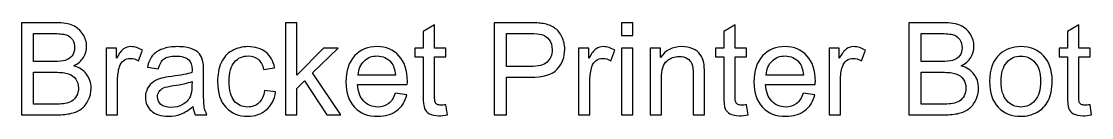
# Model space of a CAD drawing. Header units: centimetres. Extents: x -3.6 to 10.1, y -12.5 to 13.
# Drawn here: x -3.22 to 3.82, y 1.15 to 1.77 of the extents above; entities that cross this region are included whole.
import ezdxf

# ---------------------------------------------------------------- set-up
doc = ezdxf.new("R2010")
doc.units = ezdxf.units.CM
doc.header["$MEASUREMENT"] = 0
doc.layers.add('Visible', color=7, linetype='Continuous')

msp = doc.modelspace()

# ---------------------------------------------------------------- linework, layer by layer
at = {"layer": 'Visible', "color": 250}
for points, knots in [([(-3.21941, 1.16171), (-3.21941, 1.16171), (-3.21941, 1.76793), (-3.21941, 1.76793), (-3.21941, 1.76793), (-2.99194, 1.76793), (-2.99194, 1.76793), (-2.94566, 1.76793), (-2.90854, 1.76186), (-2.88046, 1.74958), (-2.85252, 1.7373), (-2.83065, 1.7184), (-2.81485, 1.69285), (-2.7989, 1.66745), (-2.791, 1.64078), (-2.791, 1.61284), (-2.791, 1.58702), (-2.79805, 1.56261), (-2.81202, 1.53975), (-2.82599, 1.51689), (-2.84716, 1.4984), (-2.87552, 1.48429), (-2.83883, 1.47357), (-2.81061, 1.45522), (-2.791, 1.42926), (-2.77124, 1.40343), (-2.76136, 1.37281), (-2.76136, 1.33754), (-2.76136, 1.30903), (-2.76743, 1.28264), (-2.77943, 1.25823), (-2.79142, 1.23382), (-2.80624, 1.21505), (-2.82388, 1.20179), (-2.84152, 1.18866), (-2.86367, 1.17864), (-2.8902, 1.17187), (-2.91687, 1.1651), (-2.94947, 1.16171), (-2.98813, 1.16171), (-2.98813, 1.16171), (-3.21941, 1.16171), (-3.21941, 1.16171)], [0, 0, 0, 0, 0.0714286, 0.0714286, 0.0714286, 0.1428571, 0.1428571, 0.1428571, 0.2142857, 0.2142857, 0.2142857, 0.2857143, 0.2857143, 0.2857143, 0.3571429, 0.3571429, 0.3571429, 0.4285714, 0.4285714, 0.4285714, 0.5, 0.5, 0.5, 0.5714286, 0.5714286, 0.5714286, 0.6428571, 0.6428571, 0.6428571, 0.7142857, 0.7142857, 0.7142857, 0.7857143, 0.7857143, 0.7857143, 0.8571429, 0.8571429, 0.8571429, 0.9285714, 0.9285714, 0.9285714, 1, 1, 1, 1]), ([(-1.48416, 1.16171), (-1.48416, 1.16171), (-1.48416, 1.76793), (-1.48416, 1.76793), (-1.48416, 1.76793), (-1.40965, 1.76793), (-1.40965, 1.76793), (-1.40965, 1.76793), (-1.40965, 1.42263), (-1.40965, 1.42263), (-1.40965, 1.42263), (-1.23354, 1.60113), (-1.23354, 1.60113), (-1.23354, 1.60113), (-1.13731, 1.60113), (-1.13731, 1.60113), (-1.13731, 1.60113), (-1.30495, 1.43787), (-1.30495, 1.43787), (-1.30495, 1.43787), (-1.12037, 1.16171), (-1.12037, 1.16171), (-1.12037, 1.16171), (-1.21209, 1.16171), (-1.21209, 1.16171), (-1.21209, 1.16171), (-1.358, 1.38622), (-1.358, 1.38622), (-1.358, 1.38622), (-1.40965, 1.33598), (-1.40965, 1.33598), (-1.40965, 1.33598), (-1.40965, 1.16171), (-1.40965, 1.16171), (-1.40965, 1.16171), (-1.48416, 1.16171), (-1.48416, 1.16171)], [0, 0, 0, 0, 0.0833333, 0.0833333, 0.0833333, 0.1666667, 0.1666667, 0.1666667, 0.25, 0.25, 0.25, 0.3333333, 0.3333333, 0.3333333, 0.4166667, 0.4166667, 0.4166667, 0.5, 0.5, 0.5, 0.5833333, 0.5833333, 0.5833333, 0.6666667, 0.6666667, 0.6666667, 0.75, 0.75, 0.75, 0.8333333, 0.8333333, 0.8333333, 0.9166667, 0.9166667, 0.9166667, 1, 1, 1, 1]), ([(-0.11044, 1.16171), (-0.11044, 1.16171), (-0.11044, 1.76793), (-0.11044, 1.76793), (-0.11044, 1.76793), (0.11845, 1.76793), (0.11845, 1.76793), (0.15866, 1.76793), (0.18943, 1.76595), (0.21073, 1.76214), (0.24051, 1.7572), (0.26549, 1.74775), (0.28566, 1.73392), (0.30584, 1.71995), (0.32207, 1.70047), (0.33435, 1.6755), (0.34662, 1.65052), (0.35269, 1.623), (0.35269, 1.59295), (0.35269, 1.54158), (0.33632, 1.49798), (0.30344, 1.46242), (0.27071, 1.42672), (0.2113, 1.40894), (0.1255, 1.40894), (0.1255, 1.40894), (-0.03, 1.40894), (-0.03, 1.40894), (-0.03, 1.40894), (-0.03, 1.16171), (-0.03, 1.16171), (-0.03, 1.16171), (-0.11044, 1.16171), (-0.11044, 1.16171)], [0, 0, 0, 0, 0.0909091, 0.0909091, 0.0909091, 0.1818182, 0.1818182, 0.1818182, 0.2727273, 0.2727273, 0.2727273, 0.3636364, 0.3636364, 0.3636364, 0.4545455, 0.4545455, 0.4545455, 0.5454545, 0.5454545, 0.5454545, 0.6363636, 0.6363636, 0.6363636, 0.7272727, 0.7272727, 0.7272727, 0.8181818, 0.8181818, 0.8181818, 0.9090909, 0.9090909, 0.9090909, 1, 1, 1, 1]), ([(0.72692, 1.68326), (0.72692, 1.68326), (0.72692, 1.76793), (0.72692, 1.76793), (0.72692, 1.76793), (0.80143, 1.76793), (0.80143, 1.76793), (0.80143, 1.76793), (0.80143, 1.68326), (0.80143, 1.68326), (0.80143, 1.68326), (0.72692, 1.68326), (0.72692, 1.68326)], [0, 0, 0, 0, 0.25, 0.25, 0.25, 0.5, 0.5, 0.5, 0.75, 0.75, 0.75, 1, 1, 1, 1]), ([(2.61513, 1.16171), (2.61513, 1.16171), (2.61513, 1.76793), (2.61513, 1.76793), (2.61513, 1.76793), (2.8426, 1.76793), (2.8426, 1.76793), (2.88888, 1.76793), (2.926, 1.76186), (2.95408, 1.74958), (2.98202, 1.7373), (3.00389, 1.7184), (3.01969, 1.69285), (3.03564, 1.66745), (3.04354, 1.64078), (3.04354, 1.61284), (3.04354, 1.58702), (3.03649, 1.56261), (3.02252, 1.53975), (3.00855, 1.51689), (2.98738, 1.4984), (2.95902, 1.48429), (2.99571, 1.47357), (3.02393, 1.45522), (3.04354, 1.42926), (3.0633, 1.40343), (3.07318, 1.37281), (3.07318, 1.33754), (3.07318, 1.30903), (3.06711, 1.28264), (3.05511, 1.25823), (3.04312, 1.23382), (3.0283, 1.21505), (3.01066, 1.20179), (2.99302, 1.18866), (2.97087, 1.17864), (2.94434, 1.17187), (2.91767, 1.1651), (2.88507, 1.16171), (2.84641, 1.16171), (2.84641, 1.16171), (2.61513, 1.16171), (2.61513, 1.16171)], [0, 0, 0, 0, 0.0714286, 0.0714286, 0.0714286, 0.1428571, 0.1428571, 0.1428571, 0.2142857, 0.2142857, 0.2142857, 0.2857143, 0.2857143, 0.2857143, 0.3571429, 0.3571429, 0.3571429, 0.4285714, 0.4285714, 0.4285714, 0.5, 0.5, 0.5, 0.5714286, 0.5714286, 0.5714286, 0.6428571, 0.6428571, 0.6428571, 0.7142857, 0.7142857, 0.7142857, 0.7857143, 0.7857143, 0.7857143, 0.8571429, 0.8571429, 0.8571429, 0.9285714, 0.9285714, 0.9285714, 1, 1, 1, 1]), ([(-3.13898, 1.51308), (-3.13898, 1.51308), (-3.00789, 1.51308), (-3.00789, 1.51308), (-2.97233, 1.51308), (-2.94679, 1.51548), (-2.9314, 1.52013), (-2.91094, 1.5262), (-2.89556, 1.53636), (-2.88526, 1.55047), (-2.87496, 1.56458), (-2.86974, 1.58222), (-2.86974, 1.60353), (-2.86974, 1.62371), (-2.87454, 1.64149), (-2.88427, 1.65673), (-2.89387, 1.67211), (-2.9077, 1.68269), (-2.92562, 1.68834), (-2.94354, 1.69398), (-2.9743, 1.69681), (-3.01776, 1.69681), (-3.01776, 1.69681), (-3.13898, 1.69681), (-3.13898, 1.69681), (-3.13898, 1.69681), (-3.13898, 1.51308), (-3.13898, 1.51308)], [0, 0, 0, 0, 0.1111111, 0.1111111, 0.1111111, 0.2222222, 0.2222222, 0.2222222, 0.3333333, 0.3333333, 0.3333333, 0.4444444, 0.4444444, 0.4444444, 0.5555556, 0.5555556, 0.5555556, 0.6666667, 0.6666667, 0.6666667, 0.7777778, 0.7777778, 0.7777778, 0.8888889, 0.8888889, 0.8888889, 1, 1, 1, 1]), ([(-0.4285, 1.22817), (-0.4285, 1.22817), (-0.41834, 1.16242), (-0.41834, 1.16242), (-0.43922, 1.15804), (-0.45799, 1.15578), (-0.47436, 1.15578), (-0.50131, 1.15578), (-0.52219, 1.16002), (-0.53715, 1.16862), (-0.55197, 1.17723), (-0.56241, 1.18838), (-0.56848, 1.20235), (-0.57455, 1.21632), (-0.57751, 1.24567), (-0.57751, 1.2904), (-0.57751, 1.2904), (-0.57751, 1.54356), (-0.57751, 1.54356), (-0.57751, 1.54356), (-0.63254, 1.54356), (-0.63254, 1.54356), (-0.63254, 1.54356), (-0.63254, 1.60113), (-0.63254, 1.60113), (-0.63254, 1.60113), (-0.57751, 1.60113), (-0.57751, 1.60113), (-0.57751, 1.60113), (-0.57751, 1.70979), (-0.57751, 1.70979), (-0.57751, 1.70979), (-0.503, 1.75452), (-0.503, 1.75452), (-0.503, 1.75452), (-0.503, 1.60113), (-0.503, 1.60113), (-0.503, 1.60113), (-0.4285, 1.60113), (-0.4285, 1.60113), (-0.4285, 1.60113), (-0.4285, 1.54356), (-0.4285, 1.54356), (-0.4285, 1.54356), (-0.503, 1.54356), (-0.503, 1.54356), (-0.503, 1.54356), (-0.503, 1.28617), (-0.503, 1.28617), (-0.503, 1.26486), (-0.50173, 1.25117), (-0.49905, 1.24511), (-0.49651, 1.23904), (-0.49228, 1.23424), (-0.48635, 1.23057), (-0.48042, 1.22704), (-0.47196, 1.22521), (-0.46095, 1.22521), (-0.45277, 1.22521), (-0.4419, 1.2262), (-0.4285, 1.22817)], [0, 0, 0, 0, 0.05, 0.05, 0.05, 0.1, 0.1, 0.1, 0.15, 0.15, 0.15, 0.2, 0.2, 0.2, 0.25, 0.25, 0.25, 0.3, 0.3, 0.3, 0.35, 0.35, 0.35, 0.4, 0.4, 0.4, 0.45, 0.45, 0.45, 0.5, 0.5, 0.5, 0.55, 0.55, 0.55, 0.6, 0.6, 0.6, 0.65, 0.65, 0.65, 0.7, 0.7, 0.7, 0.75, 0.75, 0.75, 0.8, 0.8, 0.8, 0.85, 0.85, 0.85, 0.9, 0.9, 0.9, 0.95, 0.95, 0.95, 1, 1, 1, 1]), ([(-0.03, 1.48006), (-0.03, 1.48006), (0.12663, 1.48006), (0.12663, 1.48006), (0.17856, 1.48006), (0.21525, 1.48965), (0.23712, 1.50899), (0.25885, 1.52832), (0.26972, 1.55541), (0.26972, 1.59055), (0.26972, 1.61581), (0.26337, 1.63754), (0.25053, 1.6556), (0.23769, 1.67366), (0.22075, 1.68566), (0.19987, 1.69144), (0.18632, 1.69497), (0.16134, 1.69681), (0.12508, 1.69681), (0.12508, 1.69681), (-0.03, 1.69681), (-0.03, 1.69681), (-0.03, 1.69681), (-0.03, 1.48006), (-0.03, 1.48006)], [0, 0, 0, 0, 0.125, 0.125, 0.125, 0.25, 0.25, 0.25, 0.375, 0.375, 0.375, 0.5, 0.5, 0.5, 0.625, 0.625, 0.625, 0.75, 0.75, 0.75, 0.875, 0.875, 0.875, 1, 1, 1, 1]), ([(1.54762, 1.22817), (1.54762, 1.22817), (1.55778, 1.16242), (1.55778, 1.16242), (1.5369, 1.15804), (1.51813, 1.15578), (1.50176, 1.15578), (1.47481, 1.15578), (1.45393, 1.16002), (1.43897, 1.16862), (1.42415, 1.17723), (1.41371, 1.18838), (1.40764, 1.20235), (1.40157, 1.21632), (1.39861, 1.24567), (1.39861, 1.2904), (1.39861, 1.2904), (1.39861, 1.54356), (1.39861, 1.54356), (1.39861, 1.54356), (1.34358, 1.54356), (1.34358, 1.54356), (1.34358, 1.54356), (1.34358, 1.60113), (1.34358, 1.60113), (1.34358, 1.60113), (1.39861, 1.60113), (1.39861, 1.60113), (1.39861, 1.60113), (1.39861, 1.70979), (1.39861, 1.70979), (1.39861, 1.70979), (1.47312, 1.75452), (1.47312, 1.75452), (1.47312, 1.75452), (1.47312, 1.60113), (1.47312, 1.60113), (1.47312, 1.60113), (1.54762, 1.60113), (1.54762, 1.60113), (1.54762, 1.60113), (1.54762, 1.54356), (1.54762, 1.54356), (1.54762, 1.54356), (1.47312, 1.54356), (1.47312, 1.54356), (1.47312, 1.54356), (1.47312, 1.28617), (1.47312, 1.28617), (1.47312, 1.26486), (1.47439, 1.25117), (1.47707, 1.24511), (1.47961, 1.23904), (1.48384, 1.23424), (1.48977, 1.23057), (1.4957, 1.22704), (1.50416, 1.22521), (1.51517, 1.22521), (1.52335, 1.22521), (1.53422, 1.2262), (1.54762, 1.22817)], [0, 0, 0, 0, 0.05, 0.05, 0.05, 0.1, 0.1, 0.1, 0.15, 0.15, 0.15, 0.2, 0.2, 0.2, 0.25, 0.25, 0.25, 0.3, 0.3, 0.3, 0.35, 0.35, 0.35, 0.4, 0.4, 0.4, 0.45, 0.45, 0.45, 0.5, 0.5, 0.5, 0.55, 0.55, 0.55, 0.6, 0.6, 0.6, 0.65, 0.65, 0.65, 0.7, 0.7, 0.7, 0.75, 0.75, 0.75, 0.8, 0.8, 0.8, 0.85, 0.85, 0.85, 0.9, 0.9, 0.9, 0.95, 0.95, 0.95, 1, 1, 1, 1]), ([(2.69556, 1.51308), (2.69556, 1.51308), (2.82665, 1.51308), (2.82665, 1.51308), (2.86221, 1.51308), (2.88775, 1.51548), (2.90314, 1.52013), (2.9236, 1.5262), (2.93898, 1.53636), (2.94928, 1.55047), (2.95958, 1.56458), (2.9648, 1.58222), (2.9648, 1.60353), (2.9648, 1.62371), (2.96, 1.64149), (2.95027, 1.65673), (2.94067, 1.67211), (2.92684, 1.68269), (2.90892, 1.68834), (2.891, 1.69398), (2.86024, 1.69681), (2.81678, 1.69681), (2.81678, 1.69681), (2.69556, 1.69681), (2.69556, 1.69681), (2.69556, 1.69681), (2.69556, 1.51308), (2.69556, 1.51308)], [0, 0, 0, 0, 0.1111111, 0.1111111, 0.1111111, 0.2222222, 0.2222222, 0.2222222, 0.3333333, 0.3333333, 0.3333333, 0.4444444, 0.4444444, 0.4444444, 0.5555556, 0.5555556, 0.5555556, 0.6666667, 0.6666667, 0.6666667, 0.7777778, 0.7777778, 0.7777778, 0.8888889, 0.8888889, 0.8888889, 1, 1, 1, 1]), ([(3.80653, 1.22817), (3.80653, 1.22817), (3.81669, 1.16242), (3.81669, 1.16242), (3.79581, 1.15804), (3.77704, 1.15578), (3.76067, 1.15578), (3.73372, 1.15578), (3.71284, 1.16002), (3.69788, 1.16862), (3.68306, 1.17723), (3.67262, 1.18838), (3.66655, 1.20235), (3.66048, 1.21632), (3.65752, 1.24567), (3.65752, 1.2904), (3.65752, 1.2904), (3.65752, 1.54356), (3.65752, 1.54356), (3.65752, 1.54356), (3.60249, 1.54356), (3.60249, 1.54356), (3.60249, 1.54356), (3.60249, 1.60113), (3.60249, 1.60113), (3.60249, 1.60113), (3.65752, 1.60113), (3.65752, 1.60113), (3.65752, 1.60113), (3.65752, 1.70979), (3.65752, 1.70979), (3.65752, 1.70979), (3.73203, 1.75452), (3.73203, 1.75452), (3.73203, 1.75452), (3.73203, 1.60113), (3.73203, 1.60113), (3.73203, 1.60113), (3.80653, 1.60113), (3.80653, 1.60113), (3.80653, 1.60113), (3.80653, 1.54356), (3.80653, 1.54356), (3.80653, 1.54356), (3.73203, 1.54356), (3.73203, 1.54356), (3.73203, 1.54356), (3.73203, 1.28617), (3.73203, 1.28617), (3.73203, 1.26486), (3.7333, 1.25117), (3.73598, 1.24511), (3.73852, 1.23904), (3.74275, 1.23424), (3.74868, 1.23057), (3.75461, 1.22704), (3.76307, 1.22521), (3.77408, 1.22521), (3.78226, 1.22521), (3.79313, 1.2262), (3.80653, 1.22817)], [0, 0, 0, 0, 0.05, 0.05, 0.05, 0.1, 0.1, 0.1, 0.15, 0.15, 0.15, 0.2, 0.2, 0.2, 0.25, 0.25, 0.25, 0.3, 0.3, 0.3, 0.35, 0.35, 0.35, 0.4, 0.4, 0.4, 0.45, 0.45, 0.45, 0.5, 0.5, 0.5, 0.55, 0.55, 0.55, 0.6, 0.6, 0.6, 0.65, 0.65, 0.65, 0.7, 0.7, 0.7, 0.75, 0.75, 0.75, 0.8, 0.8, 0.8, 0.85, 0.85, 0.85, 0.9, 0.9, 0.9, 0.95, 0.95, 0.95, 1, 1, 1, 1]), ([(-2.66146, 1.16171), (-2.66146, 1.16171), (-2.66146, 1.60113), (-2.66146, 1.60113), (-2.66146, 1.60113), (-2.59457, 1.60113), (-2.59457, 1.60113), (-2.59457, 1.60113), (-2.59457, 1.53382), (-2.59457, 1.53382), (-2.5775, 1.56501), (-2.56169, 1.58561), (-2.54716, 1.59549), (-2.53262, 1.60551), (-2.51668, 1.61045), (-2.49932, 1.61045), (-2.4742, 1.61045), (-2.44866, 1.60254), (-2.4227, 1.58688), (-2.4227, 1.58688), (-2.44922, 1.51816), (-2.44922, 1.51816), (-2.46729, 1.52832), (-2.48535, 1.5334), (-2.50341, 1.5334), (-2.51964, 1.5334), (-2.53417, 1.52846), (-2.54701, 1.51872), (-2.55986, 1.50899), (-2.56903, 1.49544), (-2.57453, 1.47808), (-2.58286, 1.45169), (-2.58695, 1.42277), (-2.58695, 1.3913), (-2.58695, 1.3913), (-2.58695, 1.16171), (-2.58695, 1.16171), (-2.58695, 1.16171), (-2.66146, 1.16171), (-2.66146, 1.16171)], [0, 0, 0, 0, 0.0769231, 0.0769231, 0.0769231, 0.1538462, 0.1538462, 0.1538462, 0.2307692, 0.2307692, 0.2307692, 0.3076923, 0.3076923, 0.3076923, 0.3846154, 0.3846154, 0.3846154, 0.4615385, 0.4615385, 0.4615385, 0.5384615, 0.5384615, 0.5384615, 0.6153846, 0.6153846, 0.6153846, 0.6923077, 0.6923077, 0.6923077, 0.7692308, 0.7692308, 0.7692308, 0.8461538, 0.8461538, 0.8461538, 0.9230769, 0.9230769, 0.9230769, 1, 1, 1, 1]), ([(-2.09165, 1.21674), (-2.11931, 1.19318), (-2.14598, 1.17667), (-2.17152, 1.16693), (-2.19706, 1.15719), (-2.22443, 1.1524), (-2.25379, 1.1524), (-2.30205, 1.1524), (-2.33916, 1.16411), (-2.36512, 1.18767), (-2.39109, 1.2111), (-2.40407, 1.24116), (-2.40407, 1.2777), (-2.40407, 1.29915), (-2.39913, 1.31877), (-2.38939, 1.33655), (-2.37952, 1.35433), (-2.36668, 1.36844), (-2.35087, 1.37916), (-2.33493, 1.38989), (-2.31715, 1.39807), (-2.29725, 1.40358), (-2.28257, 1.40739), (-2.26042, 1.41105), (-2.23093, 1.41472), (-2.17081, 1.42178), (-2.12636, 1.43039), (-2.098, 1.44026), (-2.09772, 1.45042), (-2.09758, 1.45692), (-2.09758, 1.4596), (-2.09758, 1.48979), (-2.10463, 1.5111), (-2.11874, 1.52352), (-2.13779, 1.54031), (-2.16616, 1.54864), (-2.20369, 1.54864), (-2.23883, 1.54864), (-2.26479, 1.54243), (-2.28144, 1.53015), (-2.29824, 1.51788), (-2.31051, 1.49614), (-2.31856, 1.46482), (-2.31856, 1.46482), (-2.39137, 1.47498), (-2.39137, 1.47498), (-2.38474, 1.50616), (-2.37387, 1.53142), (-2.35863, 1.55061), (-2.34339, 1.5698), (-2.32138, 1.58448), (-2.29259, 1.59492), (-2.26395, 1.60522), (-2.2305, 1.61045), (-2.19268, 1.61045), (-2.15515, 1.61045), (-2.12453, 1.60607), (-2.10096, 1.59718), (-2.07754, 1.58829), (-2.06018, 1.57728), (-2.04917, 1.56388), (-2.03817, 1.55047), (-2.03041, 1.53354), (-2.02589, 1.51308), (-2.02349, 1.50038), (-2.02222, 1.47752), (-2.02222, 1.44464), (-2.02222, 1.44464), (-2.02222, 1.34586), (-2.02222, 1.34586), (-2.02222, 1.27686), (-2.02067, 1.23325), (-2.01757, 1.21477), (-2.0146, 1.19628), (-2.00839, 1.17864), (-1.99936, 1.16171), (-1.99936, 1.16171), (-2.07726, 1.16171), (-2.07726, 1.16171), (-2.08473, 1.17737), (-2.08953, 1.19572), (-2.09165, 1.21674)], [0, 0, 0, 0, 0.037037, 0.037037, 0.037037, 0.0740741, 0.0740741, 0.0740741, 0.1111111, 0.1111111, 0.1111111, 0.1481481, 0.1481481, 0.1481481, 0.1851852, 0.1851852, 0.1851852, 0.2222222, 0.2222222, 0.2222222, 0.2592593, 0.2592593, 0.2592593, 0.2962963, 0.2962963, 0.2962963, 0.3333333, 0.3333333, 0.3333333, 0.3703704, 0.3703704, 0.3703704, 0.4074074, 0.4074074, 0.4074074, 0.4444444, 0.4444444, 0.4444444, 0.4814815, 0.4814815, 0.4814815, 0.5185185, 0.5185185, 0.5185185, 0.5555556, 0.5555556, 0.5555556, 0.5925926, 0.5925926, 0.5925926, 0.6296296, 0.6296296, 0.6296296, 0.6666667, 0.6666667, 0.6666667, 0.7037037, 0.7037037, 0.7037037, 0.7407407, 0.7407407, 0.7407407, 0.7777778, 0.7777778, 0.7777778, 0.8148148, 0.8148148, 0.8148148, 0.8518519, 0.8518519, 0.8518519, 0.8888889, 0.8888889, 0.8888889, 0.9259259, 0.9259259, 0.9259259, 0.962963, 0.962963, 0.962963, 1, 1, 1, 1]), ([(-1.62076, 1.32258), (-1.62076, 1.32258), (-1.54795, 1.31242), (-1.54795, 1.31242), (-1.55599, 1.26232), (-1.57631, 1.22323), (-1.60919, 1.19487), (-1.64207, 1.16651), (-1.68257, 1.1524), (-1.7304, 1.1524), (-1.79037, 1.1524), (-1.83864, 1.17201), (-1.87504, 1.21124), (-1.91159, 1.25047), (-1.92979, 1.30663), (-1.92979, 1.37973), (-1.92979, 1.42714), (-1.92189, 1.46849), (-1.90623, 1.50405), (-1.89056, 1.53947), (-1.86672, 1.56614), (-1.83454, 1.58377), (-1.80251, 1.60156), (-1.76766, 1.61045), (-1.72984, 1.61045), (-1.68228, 1.61045), (-1.6432, 1.59845), (-1.613, 1.57432), (-1.58266, 1.55019), (-1.56319, 1.5159), (-1.55472, 1.47159), (-1.55472, 1.47159), (-1.62669, 1.46058), (-1.62669, 1.46058), (-1.6336, 1.49008), (-1.64574, 1.51223), (-1.66337, 1.52719), (-1.68087, 1.54201), (-1.70204, 1.54948), (-1.72687, 1.54948), (-1.76441, 1.54948), (-1.79489, 1.53608), (-1.81846, 1.50927), (-1.84188, 1.48232), (-1.85359, 1.43998), (-1.85359, 1.38184), (-1.85359, 1.32286), (-1.8423, 1.2801), (-1.81973, 1.25343), (-1.79701, 1.22676), (-1.76751, 1.21336), (-1.73125, 1.21336), (-1.7019, 1.21336), (-1.67749, 1.22225), (-1.65801, 1.24017), (-1.6384, 1.25795), (-1.62598, 1.28546), (-1.62076, 1.32258)], [0, 0, 0, 0, 0.0526316, 0.0526316, 0.0526316, 0.1052632, 0.1052632, 0.1052632, 0.1578947, 0.1578947, 0.1578947, 0.2105263, 0.2105263, 0.2105263, 0.2631579, 0.2631579, 0.2631579, 0.3157895, 0.3157895, 0.3157895, 0.3684211, 0.3684211, 0.3684211, 0.4210526, 0.4210526, 0.4210526, 0.4736842, 0.4736842, 0.4736842, 0.5263158, 0.5263158, 0.5263158, 0.5789474, 0.5789474, 0.5789474, 0.6315789, 0.6315789, 0.6315789, 0.6842105, 0.6842105, 0.6842105, 0.7368421, 0.7368421, 0.7368421, 0.7894737, 0.7894737, 0.7894737, 0.8421053, 0.8421053, 0.8421053, 0.8947368, 0.8947368, 0.8947368, 0.9473684, 0.9473684, 0.9473684, 1, 1, 1, 1]), ([(-0.76138, 1.30395), (-0.76138, 1.30395), (-0.68433, 1.29379), (-0.68433, 1.29379), (-0.69633, 1.24906), (-0.71876, 1.2142), (-0.7515, 1.18951), (-0.78424, 1.16481), (-0.82601, 1.1524), (-0.87695, 1.1524), (-0.94101, 1.1524), (-0.99181, 1.17215), (-1.02935, 1.21166), (-1.06689, 1.25103), (-1.08565, 1.30649), (-1.08565, 1.37775), (-1.08565, 1.45141), (-1.06674, 1.5087), (-1.02879, 1.54934), (-0.99083, 1.59013), (-0.94158, 1.61045), (-0.88104, 1.61045), (-0.82248, 1.61045), (-0.77464, 1.59055), (-0.73753, 1.55061), (-0.70042, 1.51068), (-0.68179, 1.45452), (-0.68179, 1.38213), (-0.68179, 1.37775), (-0.68193, 1.37112), (-0.68221, 1.36237), (-0.68221, 1.36237), (-1.00945, 1.36237), (-1.00945, 1.36237), (-1.00663, 1.31425), (-0.99308, 1.27728), (-0.96853, 1.25174), (-0.94412, 1.2262), (-0.9135, 1.21336), (-0.87695, 1.21336), (-0.84971, 1.21336), (-0.82643, 1.22055), (-0.80724, 1.23495), (-0.78791, 1.24934), (-0.77267, 1.27234), (-0.76138, 1.30395)], [0, 0, 0, 0, 0.0666667, 0.0666667, 0.0666667, 0.1333333, 0.1333333, 0.1333333, 0.2, 0.2, 0.2, 0.2666667, 0.2666667, 0.2666667, 0.3333333, 0.3333333, 0.3333333, 0.4, 0.4, 0.4, 0.4666667, 0.4666667, 0.4666667, 0.5333333, 0.5333333, 0.5333333, 0.6, 0.6, 0.6, 0.6666667, 0.6666667, 0.6666667, 0.7333333, 0.7333333, 0.7333333, 0.8, 0.8, 0.8, 0.8666667, 0.8666667, 0.8666667, 0.9333333, 0.9333333, 0.9333333, 1, 1, 1, 1]), ([(-1.00522, 1.42333), (-1.00522, 1.42333), (-0.76053, 1.42333), (-0.76053, 1.42333), (-0.76378, 1.4603), (-0.77323, 1.48796), (-0.78861, 1.50645), (-0.81218, 1.53509), (-0.84294, 1.54948), (-0.88062, 1.54948), (-0.91477, 1.54948), (-0.94341, 1.53805), (-0.9667, 1.51519), (-0.98984, 1.49233), (-1.00268, 1.46171), (-1.00522, 1.42333)], [0, 0, 0, 0, 0.2, 0.2, 0.2, 0.4, 0.4, 0.4, 0.6, 0.6, 0.6, 0.8, 0.8, 0.8, 1, 1, 1, 1]), ([(0.44413, 1.16171), (0.44413, 1.16171), (0.44413, 1.60113), (0.44413, 1.60113), (0.44413, 1.60113), (0.51102, 1.60113), (0.51102, 1.60113), (0.51102, 1.60113), (0.51102, 1.53382), (0.51102, 1.53382), (0.52809, 1.56501), (0.5439, 1.58561), (0.55843, 1.59549), (0.57297, 1.60551), (0.58891, 1.61045), (0.60627, 1.61045), (0.63139, 1.61045), (0.65693, 1.60254), (0.68289, 1.58688), (0.68289, 1.58688), (0.65637, 1.51816), (0.65637, 1.51816), (0.6383, 1.52832), (0.62024, 1.5334), (0.60218, 1.5334), (0.58595, 1.5334), (0.57142, 1.52846), (0.55858, 1.51872), (0.54573, 1.50899), (0.53656, 1.49544), (0.53106, 1.47808), (0.52273, 1.45169), (0.51864, 1.42277), (0.51864, 1.3913), (0.51864, 1.3913), (0.51864, 1.16171), (0.51864, 1.16171), (0.51864, 1.16171), (0.44413, 1.16171), (0.44413, 1.16171)], [0, 0, 0, 0, 0.0769231, 0.0769231, 0.0769231, 0.1538462, 0.1538462, 0.1538462, 0.2307692, 0.2307692, 0.2307692, 0.3076923, 0.3076923, 0.3076923, 0.3846154, 0.3846154, 0.3846154, 0.4615385, 0.4615385, 0.4615385, 0.5384615, 0.5384615, 0.5384615, 0.6153846, 0.6153846, 0.6153846, 0.6923077, 0.6923077, 0.6923077, 0.7692308, 0.7692308, 0.7692308, 0.8461538, 0.8461538, 0.8461538, 0.9230769, 0.9230769, 0.9230769, 1, 1, 1, 1]), ([(0.72692, 1.16171), (0.72692, 1.16171), (0.72692, 1.60113), (0.72692, 1.60113), (0.72692, 1.60113), (0.80143, 1.60113), (0.80143, 1.60113), (0.80143, 1.60113), (0.80143, 1.16171), (0.80143, 1.16171), (0.80143, 1.16171), (0.72692, 1.16171), (0.72692, 1.16171)], [0, 0, 0, 0, 0.25, 0.25, 0.25, 0.5, 0.5, 0.5, 0.75, 0.75, 0.75, 1, 1, 1, 1]), ([(0.91502, 1.16171), (0.91502, 1.16171), (0.91502, 1.60113), (0.91502, 1.60113), (0.91502, 1.60113), (0.98191, 1.60113), (0.98191, 1.60113), (0.98191, 1.60113), (0.98191, 1.53876), (0.98191, 1.53876), (1.01408, 1.5866), (1.06065, 1.61045), (1.12147, 1.61045), (1.148, 1.61045), (1.17227, 1.60565), (1.19442, 1.59619), (1.21658, 1.58674), (1.23323, 1.57418), (1.24423, 1.5588), (1.25524, 1.54342), (1.263, 1.52507), (1.26738, 1.50391), (1.27006, 1.49008), (1.27147, 1.46595), (1.27147, 1.43152), (1.27147, 1.43152), (1.27147, 1.16171), (1.27147, 1.16171), (1.27147, 1.16171), (1.19696, 1.16171), (1.19696, 1.16171), (1.19696, 1.16171), (1.19696, 1.42869), (1.19696, 1.42869), (1.19696, 1.45903), (1.19414, 1.48175), (1.18835, 1.49671), (1.18257, 1.51167), (1.17227, 1.52366), (1.15759, 1.53269), (1.14292, 1.54158), (1.12556, 1.5461), (1.1058, 1.5461), (1.07419, 1.5461), (1.04696, 1.53608), (1.02396, 1.5159), (1.00096, 1.49586), (0.98953, 1.45762), (0.98953, 1.40146), (0.98953, 1.40146), (0.98953, 1.16171), (0.98953, 1.16171), (0.98953, 1.16171), (0.91502, 1.16171), (0.91502, 1.16171)], [0, 0, 0, 0, 0.0555556, 0.0555556, 0.0555556, 0.1111111, 0.1111111, 0.1111111, 0.1666667, 0.1666667, 0.1666667, 0.2222222, 0.2222222, 0.2222222, 0.2777778, 0.2777778, 0.2777778, 0.3333333, 0.3333333, 0.3333333, 0.3888889, 0.3888889, 0.3888889, 0.4444444, 0.4444444, 0.4444444, 0.5, 0.5, 0.5, 0.5555556, 0.5555556, 0.5555556, 0.6111111, 0.6111111, 0.6111111, 0.6666667, 0.6666667, 0.6666667, 0.7222222, 0.7222222, 0.7222222, 0.7777778, 0.7777778, 0.7777778, 0.8333333, 0.8333333, 0.8333333, 0.8888889, 0.8888889, 0.8888889, 0.9444444, 0.9444444, 0.9444444, 1, 1, 1, 1]), ([(1.92086, 1.30395), (1.92086, 1.30395), (1.99791, 1.29379), (1.99791, 1.29379), (1.98591, 1.24906), (1.96348, 1.2142), (1.93074, 1.18951), (1.898, 1.16481), (1.85623, 1.1524), (1.80529, 1.1524), (1.74123, 1.1524), (1.69043, 1.17215), (1.65289, 1.21166), (1.61535, 1.25103), (1.59659, 1.30649), (1.59659, 1.37775), (1.59659, 1.45141), (1.6155, 1.5087), (1.65345, 1.54934), (1.69141, 1.59013), (1.74066, 1.61045), (1.8012, 1.61045), (1.85976, 1.61045), (1.9076, 1.59055), (1.94471, 1.55061), (1.98182, 1.51068), (2.00045, 1.45452), (2.00045, 1.38213), (2.00045, 1.37775), (2.00031, 1.37112), (2.00003, 1.36237), (2.00003, 1.36237), (1.67279, 1.36237), (1.67279, 1.36237), (1.67561, 1.31425), (1.68916, 1.27728), (1.71371, 1.25174), (1.73812, 1.2262), (1.76874, 1.21336), (1.80529, 1.21336), (1.83253, 1.21336), (1.85581, 1.22055), (1.875, 1.23495), (1.89433, 1.24934), (1.90957, 1.27234), (1.92086, 1.30395)], [0, 0, 0, 0, 0.0666667, 0.0666667, 0.0666667, 0.1333333, 0.1333333, 0.1333333, 0.2, 0.2, 0.2, 0.2666667, 0.2666667, 0.2666667, 0.3333333, 0.3333333, 0.3333333, 0.4, 0.4, 0.4, 0.4666667, 0.4666667, 0.4666667, 0.5333333, 0.5333333, 0.5333333, 0.6, 0.6, 0.6, 0.6666667, 0.6666667, 0.6666667, 0.7333333, 0.7333333, 0.7333333, 0.8, 0.8, 0.8, 0.8666667, 0.8666667, 0.8666667, 0.9333333, 0.9333333, 0.9333333, 1, 1, 1, 1]), ([(1.67702, 1.42333), (1.67702, 1.42333), (1.92171, 1.42333), (1.92171, 1.42333), (1.91846, 1.4603), (1.90901, 1.48796), (1.89363, 1.50645), (1.87006, 1.53509), (1.8393, 1.54948), (1.80162, 1.54948), (1.76747, 1.54948), (1.73883, 1.53805), (1.71554, 1.51519), (1.6924, 1.49233), (1.67956, 1.46171), (1.67702, 1.42333)], [0, 0, 0, 0, 0.2, 0.2, 0.2, 0.4, 0.4, 0.4, 0.6, 0.6, 0.6, 0.8, 0.8, 0.8, 1, 1, 1, 1]), ([(2.09118, 1.16171), (2.09118, 1.16171), (2.09118, 1.60113), (2.09118, 1.60113), (2.09118, 1.60113), (2.15807, 1.60113), (2.15807, 1.60113), (2.15807, 1.60113), (2.15807, 1.53382), (2.15807, 1.53382), (2.17514, 1.56501), (2.19095, 1.58561), (2.20548, 1.59549), (2.22002, 1.60551), (2.23596, 1.61045), (2.25332, 1.61045), (2.27844, 1.61045), (2.30398, 1.60254), (2.32994, 1.58688), (2.32994, 1.58688), (2.30342, 1.51816), (2.30342, 1.51816), (2.28535, 1.52832), (2.26729, 1.5334), (2.24923, 1.5334), (2.233, 1.5334), (2.21847, 1.52846), (2.20563, 1.51872), (2.19278, 1.50899), (2.18361, 1.49544), (2.17811, 1.47808), (2.16978, 1.45169), (2.16569, 1.42277), (2.16569, 1.3913), (2.16569, 1.3913), (2.16569, 1.16171), (2.16569, 1.16171), (2.16569, 1.16171), (2.09118, 1.16171), (2.09118, 1.16171)], [0, 0, 0, 0, 0.0769231, 0.0769231, 0.0769231, 0.1538462, 0.1538462, 0.1538462, 0.2307692, 0.2307692, 0.2307692, 0.3076923, 0.3076923, 0.3076923, 0.3846154, 0.3846154, 0.3846154, 0.4615385, 0.4615385, 0.4615385, 0.5384615, 0.5384615, 0.5384615, 0.6153846, 0.6153846, 0.6153846, 0.6923077, 0.6923077, 0.6923077, 0.7692308, 0.7692308, 0.7692308, 0.8461538, 0.8461538, 0.8461538, 0.9230769, 0.9230769, 0.9230769, 1, 1, 1, 1]), ([(3.14599, 1.38142), (3.14599, 1.46256), (3.16857, 1.52267), (3.21386, 1.56176), (3.25154, 1.59422), (3.29769, 1.61045), (3.35201, 1.61045), (3.41227, 1.61045), (3.46166, 1.59069), (3.50004, 1.55118), (3.53828, 1.51181), (3.55747, 1.4572), (3.55747, 1.38763), (3.55747, 1.33119), (3.54901, 1.28688), (3.53207, 1.25456), (3.51514, 1.22225), (3.49044, 1.19713), (3.45799, 1.17921), (3.42567, 1.16129), (3.39025, 1.1524), (3.35201, 1.1524), (3.29049, 1.1524), (3.24082, 1.17201), (3.20286, 1.21138), (3.1649, 1.25075), (3.14599, 1.30748), (3.14599, 1.38142)], [0, 0, 0, 0, 0.1111111, 0.1111111, 0.1111111, 0.2222222, 0.2222222, 0.2222222, 0.3333333, 0.3333333, 0.3333333, 0.4444444, 0.4444444, 0.4444444, 0.5555556, 0.5555556, 0.5555556, 0.6666667, 0.6666667, 0.6666667, 0.7777778, 0.7777778, 0.7777778, 0.8888889, 0.8888889, 0.8888889, 1, 1, 1, 1]), ([(3.22219, 1.38128), (3.22219, 1.32512), (3.23447, 1.28307), (3.25902, 1.25527), (3.28372, 1.22733), (3.31462, 1.21336), (3.35201, 1.21336), (3.38898, 1.21336), (3.41975, 1.22733), (3.44444, 1.25541), (3.46899, 1.28349), (3.48127, 1.32625), (3.48127, 1.38368), (3.48127, 1.43787), (3.46885, 1.47893), (3.44416, 1.50673), (3.41946, 1.53467), (3.3887, 1.54864), (3.35201, 1.54864), (3.31462, 1.54864), (3.28372, 1.53481), (3.25902, 1.50701), (3.23447, 1.47921), (3.22219, 1.4373), (3.22219, 1.38128)], [0, 0, 0, 0, 0.125, 0.125, 0.125, 0.25, 0.25, 0.25, 0.375, 0.375, 0.375, 0.5, 0.5, 0.5, 0.625, 0.625, 0.625, 0.75, 0.75, 0.75, 0.875, 0.875, 0.875, 1, 1, 1, 1]), ([(-3.13898, 1.23283), (-3.13898, 1.23283), (-2.98799, 1.23283), (-2.98799, 1.23283), (-2.96203, 1.23283), (-2.94382, 1.23382), (-2.93324, 1.23579), (-2.91489, 1.23904), (-2.89937, 1.24454), (-2.88695, 1.2523), (-2.87454, 1.26006), (-2.86438, 1.27135), (-2.85633, 1.28617), (-2.84829, 1.30099), (-2.84434, 1.31806), (-2.84434, 1.33739), (-2.84434, 1.36011), (-2.85012, 1.37973), (-2.86184, 1.39652), (-2.87341, 1.41331), (-2.88949, 1.42502), (-2.9101, 1.4318), (-2.93056, 1.43857), (-2.96019, 1.44196), (-2.99871, 1.44196), (-2.99871, 1.44196), (-3.13898, 1.44196), (-3.13898, 1.44196), (-3.13898, 1.44196), (-3.13898, 1.23283), (-3.13898, 1.23283)], [0, 0, 0, 0, 0.1, 0.1, 0.1, 0.2, 0.2, 0.2, 0.3, 0.3, 0.3, 0.4, 0.4, 0.4, 0.5, 0.5, 0.5, 0.6, 0.6, 0.6, 0.7, 0.7, 0.7, 0.8, 0.8, 0.8, 0.9, 0.9, 0.9, 1, 1, 1, 1]), ([(2.69556, 1.23283), (2.69556, 1.23283), (2.84655, 1.23283), (2.84655, 1.23283), (2.87251, 1.23283), (2.89072, 1.23382), (2.9013, 1.23579), (2.91965, 1.23904), (2.93517, 1.24454), (2.94759, 1.2523), (2.96, 1.26006), (2.97016, 1.27135), (2.97821, 1.28617), (2.98625, 1.30099), (2.9902, 1.31806), (2.9902, 1.33739), (2.9902, 1.36011), (2.98442, 1.37973), (2.9727, 1.39652), (2.96113, 1.41331), (2.94505, 1.42502), (2.92444, 1.4318), (2.90398, 1.43857), (2.87435, 1.44196), (2.83583, 1.44196), (2.83583, 1.44196), (2.69556, 1.44196), (2.69556, 1.44196), (2.69556, 1.44196), (2.69556, 1.23283), (2.69556, 1.23283)], [0, 0, 0, 0, 0.1, 0.1, 0.1, 0.2, 0.2, 0.2, 0.3, 0.3, 0.3, 0.4, 0.4, 0.4, 0.5, 0.5, 0.5, 0.6, 0.6, 0.6, 0.7, 0.7, 0.7, 0.8, 0.8, 0.8, 0.9, 0.9, 0.9, 1, 1, 1, 1]), ([(-2.09758, 1.38184), (-2.12467, 1.37084), (-2.16531, 1.36152), (-2.2195, 1.3539), (-2.25026, 1.34953), (-2.27199, 1.34459), (-2.28469, 1.33909), (-2.29739, 1.33358), (-2.30713, 1.32554), (-2.31404, 1.3151), (-2.32096, 1.30452), (-2.32448, 1.2928), (-2.32448, 1.27982), (-2.32448, 1.26021), (-2.317, 1.2437), (-2.30191, 1.23057), (-2.28681, 1.21745), (-2.26479, 1.21082), (-2.23586, 1.21082), (-2.20722, 1.21082), (-2.18168, 1.21703), (-2.15924, 1.22958), (-2.13695, 1.242), (-2.12044, 1.25908), (-2.10999, 1.28067), (-2.10195, 1.29746), (-2.098, 1.32215), (-2.098, 1.35475), (-2.098, 1.35475), (-2.09758, 1.38184), (-2.09758, 1.38184)], [0, 0, 0, 0, 0.1, 0.1, 0.1, 0.2, 0.2, 0.2, 0.3, 0.3, 0.3, 0.4, 0.4, 0.4, 0.5, 0.5, 0.5, 0.6, 0.6, 0.6, 0.7, 0.7, 0.7, 0.8, 0.8, 0.8, 0.9, 0.9, 0.9, 1, 1, 1, 1])]:
    msp.add_open_spline(points, degree=3, knots=knots, dxfattribs=at)

doc.saveas('drawing.dxf')
